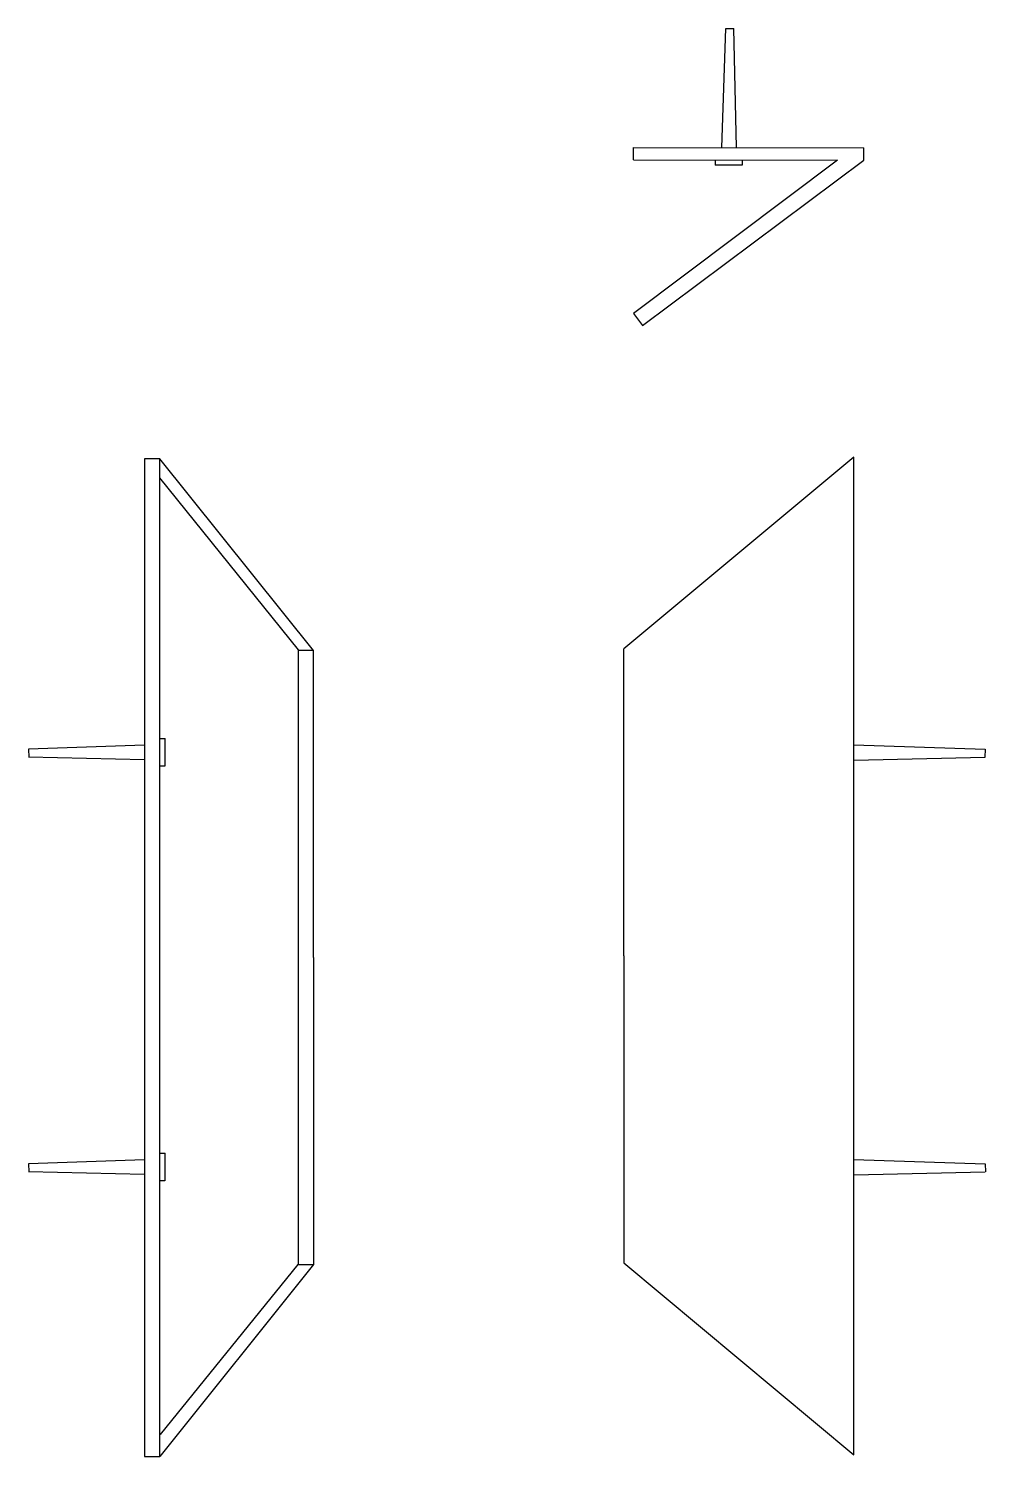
# Model space of a CAD drawing. Header units: millimetres. Extents: x -728 to 1441, y -1370 to 450.
# Drawn here: x -177.93 to -165.46, y -989.18 to -970.57 of the extents above; entities that cross this region are included whole.
import ezdxf

# ---------------------------------------------------------------- set-up
doc = ezdxf.new("R2010")
doc.units = ezdxf.units.MM
doc.layers.add('Dettagli', color=252, linetype='Continuous')

msp = doc.modelspace()

# ---------------------------------------------------------------- linework, layer by layer
for p, q in [((-170.045, -972.123), (-167.045, -972.126)), ((-170.045, -972.284), (-170.045, -972.123)), ((-167.045, -972.286), (-167.045, -972.126)), ((-167.388, -972.286), (-170.046, -974.284)), ((-170.045, -972.284), (-167.388, -972.286)), ((-169.926, -974.444), (-167.045, -972.286)), ((-170.046, -974.284), (-169.926, -974.444)), ((-167.173, -976.157), (-170.173, -978.657)), ((-176.417, -976.178), (-176.417, -989.178)), ((-176.217, -976.178), (-176.417, -976.178)), ((-176.217, -989.178), (-176.217, -976.178)), ((-174.217, -978.678), (-176.217, -976.178)), ((-174.412, -978.67), (-176.217, -976.428)), ((-174.217, -978.678), (-174.417, -978.678)), ((-174.417, -978.678), (-174.417, -986.678)), ((-174.217, -982.678), (-174.217, -978.678)), ((-170.173, -982.657), (-170.173, -978.657)), ((-174.217, -982.678), (-174.217, -986.678)), ((-170.173, -982.657), (-170.173, -986.657)), ((-174.217, -986.678), (-176.217, -989.178)), ((-174.42, -986.678), (-176.212, -988.89)), ((-174.417, -986.678), (-174.217, -986.678)), ((-170.173, -986.657), (-167.173, -989.157)), ((-176.417, -989.178), (-176.217, -989.178))]:
    msp.add_line(p, q)
msp.add_lwpolyline([(-167.173, -989.157), (-167.173, -976.157)])
at = {"layer": 'Dettagli'}
for p, q in [((-168.895, -972.125), (-168.844, -970.573)), ((-168.844, -970.573), (-168.739, -970.573)), ((-168.704, -972.125), (-168.739, -970.573)), ((-168.982, -972.285), (-168.982, -972.352)), ((-168.982, -972.351), (-168.623, -972.351)), ((-168.623, -972.351), (-168.623, -972.285)), ((-176.217, -979.823), (-176.15, -979.823)), ((-176.151, -979.823), (-176.151, -980.182)), ((-176.417, -979.911), (-177.929, -979.961)), ((-177.929, -979.961), (-177.925, -980.066)), ((-176.417, -980.1), (-177.929, -980.066)), ((-167.173, -979.904), (-165.461, -979.961)), ((-167.173, -980.104), (-165.461, -980.066)), ((-165.461, -979.961), (-165.465, -980.066)), ((-176.151, -980.182), (-176.217, -980.182)), ((-176.217, -985.227), (-176.15, -985.227)), ((-176.151, -985.227), (-176.151, -985.587)), ((-176.417, -985.315), (-177.929, -985.366)), ((-177.929, -985.366), (-177.925, -985.47)), ((-176.417, -985.504), (-177.929, -985.47)), ((-167.173, -985.308), (-165.461, -985.366)), ((-167.173, -985.508), (-165.461, -985.47)), ((-165.461, -985.366), (-165.459, -985.47)), ((-176.151, -985.587), (-176.217, -985.587))]:
    msp.add_line(p, q, dxfattribs=at)

doc.saveas('drawing.dxf')
